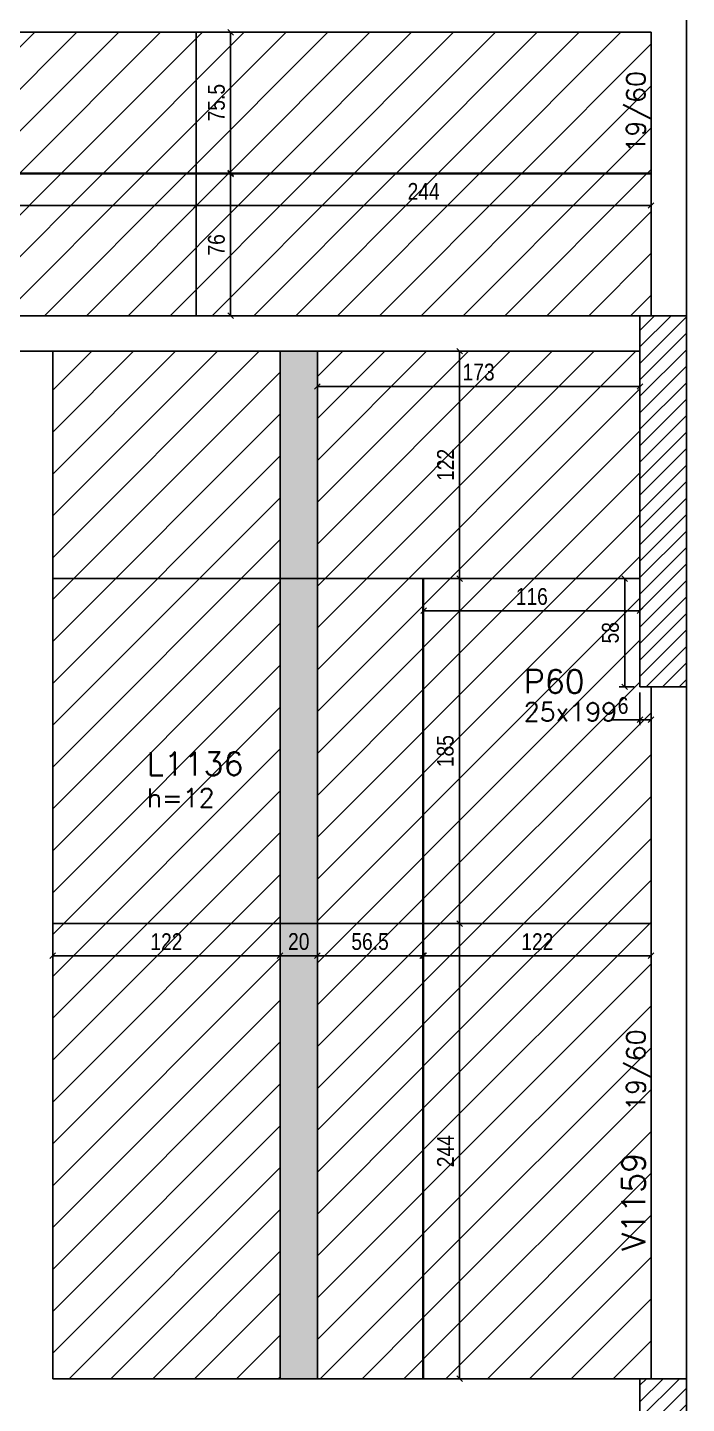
# Model space of a CAD drawing. Extents: x 1860 to 8661, y -614 to 3008.
# Drawn here: x 6853 to 7206, y 547 to 1285 of the extents above; entities that cross this region are included whole.
import ezdxf

# ---------------------------------------------------------------- set-up
doc = ezdxf.new("R2010")
doc.units = 0
for name, color, linetype in [('242', 12, 'Continuous'), ('COTA', 241, 'Continuous'), ('F-LAJES-DIM', 2, 'Continuous'), ('F-LAJES-NOME', 4, 'Continuous'), ('F-PILARES-DIM', 172, 'Continuous'), ('F-PILARES-HACH', 174, 'Continuous'), ('F-PILARES-NOME', 170, 'Continuous'), ('F-PILARES-S', 170, 'Continuous'), ('F-VIGAS', 3, 'Continuous'), ('F-VIGAS-DIM', 2, 'Continuous'), ('F-VIGAS-NOME', 4, 'Continuous'), ('Painéis', 200, 'Continuous')]:
    doc.layers.add(name, color=color, linetype=linetype)
doc.layers.add('Hachura', color=251, linetype='Continuous', lineweight=9)
doc.styles.add('COTA TECNICA-50', font='techl___.ttf', dxfattribs={"height": 9})
doc.styles.add('MCP', font='romans.shx')
doc.dimstyles.new('COTA PAINEL-50', dxfattribs={"dimtxt": 9, "dimasz": 3, "dimexe": 3, "dimexo": 3, "dimgap": 3, "dimtad": 1, "dimdec": 1, "dimzin": 12, "dimdsep": 46, "dimtxsty": 'COTA TECNICA-50', "dimblk1": 'OBLIQUE', "dimblk2": 'OBLIQUE', "dimsah": 1, "dimcen": 0.9, "dimclrd": 4, "dimclre": 4, "dimclrt": 240, "dimadec": 1, "dimazin": 3, "dimtfac": 1, "dimtdec": 1, "dimtmove": 0, "dimatfit": 3, "dimfxl": 1, "dimtolj": 1, "dimtzin": 12, "dimarcsym": 0})
pattern_1 = [(45, (3946.89, 636.7516), (-4.419417, 4.419417), [])]

# ---------------------------------------------------------------- blocks, each defined once
blk = doc.blocks.new('_Oblique')
at = {"color": 0, "linetype": 'ByBlock', "lineweight": -2}
blk.add_line((-0.5, -0.5), (0.5, 0.5), dxfattribs=at)
blk = doc.blocks.new('*D845')
at = {"layer": 'COTA', "color": 4, "lineweight": -2, "transparency": 16777216}
for p, q in [((6699.39, 1203.25), (6699.39, 1186.33)), ((6943.39, 1203.25), (6943.39, 1186.33)), ((6699.39, 1189.33), (6943.39, 1189.33))]:
    blk.add_line(p, q, dxfattribs=at)
at = {"layer": 'Defpoints', "color": 0, "transparency": 16777216}
for p in [(6699.39, 1206.25), (6943.39, 1206.25), (6943.39, 1189.33)]:
    blk.add_point(p, dxfattribs=at)
at = {"layer": 'COTA', "color": 4, "lineweight": -2, "transparency": 16777216, "xscale": 3, "yscale": 3, "zscale": 3, "rotation": 180}
blk.add_blockref('_Oblique', (6699.39, 1189.33), dxfattribs=at)
at = {"layer": 'COTA', "color": 4, "lineweight": -2, "transparency": 16777216, "xscale": 3, "yscale": 3, "zscale": 3}
blk.add_blockref('_Oblique', (6943.39, 1189.33), dxfattribs=at)
at = {"layer": 'COTA', "color": 240, "transparency": 16777216, "insert": (6821.39, 1196.9), "char_height": 9, "attachment_point": 5, "style": 'COTA TECNICA-50'}
blk.add_mtext('\\A1;244', dxfattribs=at)
blk = doc.blocks.new('*D846')
at = {"layer": 'COTA', "color": 4, "lineweight": -2, "transparency": 16777216}
for p, q in [((6943.39, 1203.25), (6943.39, 1186.33)), ((7187.39, 1203.25), (7187.39, 1186.33)), ((6943.39, 1189.33), (7187.39, 1189.33))]:
    blk.add_line(p, q, dxfattribs=at)
at = {"layer": 'Defpoints', "color": 0, "transparency": 16777216}
for p in [(6943.39, 1206.25), (7187.39, 1206.25), (7187.39, 1189.33)]:
    blk.add_point(p, dxfattribs=at)
at = {"layer": 'COTA', "color": 4, "lineweight": -2, "transparency": 16777216, "xscale": 3, "yscale": 3, "zscale": 3, "rotation": 180}
blk.add_blockref('_Oblique', (6943.39, 1189.33), dxfattribs=at)
at = {"layer": 'COTA', "color": 4, "lineweight": -2, "transparency": 16777216, "xscale": 3, "yscale": 3, "zscale": 3}
blk.add_blockref('_Oblique', (7187.39, 1189.33), dxfattribs=at)
at = {"layer": 'COTA', "color": 240, "transparency": 16777216, "insert": (7065.39, 1196.9), "char_height": 9, "attachment_point": 5, "style": 'COTA TECNICA-50'}
blk.add_mtext('\\A1;244', dxfattribs=at)
blk = doc.blocks.new('*D847')
at = {"layer": 'COTA', "color": 4, "lineweight": -2, "transparency": 16777216}
for p, q in [((6946.39, 1206.25), (6964.85, 1206.25)), ((6961.85, 1130.25), (6961.85, 1206.25)), ((6946.39, 1130.25), (6964.85, 1130.25))]:
    blk.add_line(p, q, dxfattribs=at)
at = {"layer": 'Defpoints', "color": 0, "transparency": 16777216}
for p in [(6943.39, 1206.25), (6961.85, 1206.25), (6943.39, 1130.25)]:
    blk.add_point(p, dxfattribs=at)
at = {"layer": 'COTA', "color": 4, "lineweight": -2, "transparency": 16777216, "xscale": 3, "yscale": 3, "zscale": 3}
for p, rotation in [((6961.85, 1206.25), 90), ((6961.85, 1130.25), 270)]:
    blk.add_blockref('_Oblique', p, dxfattribs=dict(at, rotation=rotation))
at = {"layer": 'COTA', "color": 240, "transparency": 16777216, "insert": (6954.25, 1168.25), "char_height": 9, "attachment_point": 5, "rotation": 90, "style": 'COTA TECNICA-50'}
blk.add_mtext('\\A1;76', dxfattribs=at)
blk = doc.blocks.new('*D848')
at = {"layer": 'COTA', "color": 4, "lineweight": -2, "transparency": 16777216}
for p, q in [((6946.39, 1282.25), (6964.85, 1282.25)), ((6961.85, 1206.75), (6961.85, 1282.25)), ((6946.39, 1206.75), (6964.85, 1206.75))]:
    blk.add_line(p, q, dxfattribs=at)
at = {"layer": 'Defpoints', "color": 0, "transparency": 16777216}
for p in [(6943.39, 1282.25), (6961.85, 1282.25), (6943.39, 1206.75)]:
    blk.add_point(p, dxfattribs=at)
at = {"layer": 'COTA', "color": 4, "lineweight": -2, "transparency": 16777216, "xscale": 3, "yscale": 3, "zscale": 3}
for p, rotation in [((6961.85, 1282.25), 90), ((6961.85, 1206.75), 270)]:
    blk.add_blockref('_Oblique', p, dxfattribs=dict(at, rotation=rotation))
at = {"layer": 'COTA', "color": 240, "transparency": 16777216, "insert": (6954.25, 1244.5), "char_height": 9, "attachment_point": 5, "rotation": 90, "style": 'COTA TECNICA-50'}
blk.add_mtext('\\A1;75.5', dxfattribs=at)
blk = doc.blocks.new('*D986')
at = {"layer": 'COTA', "color": 4, "lineweight": -2, "transparency": 16777216}
for p, q in [((6866.39, 801.25), (6866.39, 784.03)), ((6988.39, 801.25), (6988.39, 784.03)), ((6866.39, 787.03), (6988.39, 787.03))]:
    blk.add_line(p, q, dxfattribs=at)
at = {"layer": 'Defpoints', "color": 0, "transparency": 16777216}
for p in [(6866.39, 804.25), (6988.39, 804.25), (6988.39, 787.03)]:
    blk.add_point(p, dxfattribs=at)
at = {"layer": 'COTA', "color": 4, "lineweight": -2, "transparency": 16777216, "xscale": 3, "yscale": 3, "zscale": 3, "rotation": 180}
blk.add_blockref('_Oblique', (6866.39, 787.03), dxfattribs=at)
at = {"layer": 'COTA', "color": 4, "lineweight": -2, "transparency": 16777216, "xscale": 3, "yscale": 3, "zscale": 3}
blk.add_blockref('_Oblique', (6988.39, 787.03), dxfattribs=at)
at = {"layer": 'COTA', "color": 240, "transparency": 16777216, "insert": (6927.39, 794.58), "char_height": 9, "attachment_point": 5, "style": 'COTA TECNICA-50'}
blk.add_mtext('\\A1;122', dxfattribs=at)
blk = doc.blocks.new('*D987')
at = {"layer": 'COTA', "color": 4, "lineweight": -2, "transparency": 16777216}
for p, q in [((7008.39, 801.25), (7008.39, 784.03)), ((7064.89, 801.25), (7064.89, 784.03)), ((7008.39, 787.03), (7064.89, 787.03))]:
    blk.add_line(p, q, dxfattribs=at)
at = {"layer": 'Defpoints', "color": 0, "transparency": 16777216}
for p in [(7008.39, 804.25), (7064.89, 804.25), (7064.89, 787.03)]:
    blk.add_point(p, dxfattribs=at)
at = {"layer": 'COTA', "color": 4, "lineweight": -2, "transparency": 16777216, "xscale": 3, "yscale": 3, "zscale": 3, "rotation": 180}
blk.add_blockref('_Oblique', (7008.39, 787.03), dxfattribs=at)
at = {"layer": 'COTA', "color": 4, "lineweight": -2, "transparency": 16777216, "xscale": 3, "yscale": 3, "zscale": 3}
blk.add_blockref('_Oblique', (7064.89, 787.03), dxfattribs=at)
at = {"layer": 'COTA', "color": 240, "transparency": 16777216, "insert": (7036.64, 794.63), "char_height": 9, "attachment_point": 5, "style": 'COTA TECNICA-50'}
blk.add_mtext('\\A1;56.5', dxfattribs=at)
blk = doc.blocks.new('*D1000')
at = {"layer": 'COTA', "color": 4, "lineweight": -2, "transparency": 16777216}
for p, q in [((7065.39, 986.25), (7065.39, 969.03)), ((7181.39, 986.25), (7181.39, 969.03)), ((7065.39, 972.03), (7181.39, 972.03))]:
    blk.add_line(p, q, dxfattribs=at)
at = {"layer": 'Defpoints', "color": 0, "transparency": 16777216}
for p in [(7065.39, 989.25), (7181.39, 989.25), (7181.39, 972.03)]:
    blk.add_point(p, dxfattribs=at)
at = {"layer": 'COTA', "color": 4, "lineweight": -2, "transparency": 16777216, "xscale": 3, "yscale": 3, "zscale": 3, "rotation": 180}
blk.add_blockref('_Oblique', (7065.39, 972.03), dxfattribs=at)
at = {"layer": 'COTA', "color": 4, "lineweight": -2, "transparency": 16777216, "xscale": 3, "yscale": 3, "zscale": 3}
blk.add_blockref('_Oblique', (7181.39, 972.03), dxfattribs=at)
at = {"layer": 'COTA', "color": 240, "transparency": 16777216, "insert": (7123.39, 979.62), "char_height": 9, "attachment_point": 5, "style": 'COTA TECNICA-50'}
blk.add_mtext('\\A1;116', dxfattribs=at)
blk = doc.blocks.new('*D988')
at = {"layer": 'COTA', "color": 4, "lineweight": -2, "transparency": 16777216}
for p, q in [((6988.39, 801.25), (6988.39, 784.03)), ((7008.39, 801.25), (7008.39, 784.03)), ((6988.39, 787.03), (7008.39, 787.03))]:
    blk.add_line(p, q, dxfattribs=at)
at = {"layer": 'Defpoints', "color": 0, "transparency": 16777216}
for p in [(6988.39, 804.25), (7008.39, 804.25), (7008.39, 787.03)]:
    blk.add_point(p, dxfattribs=at)
at = {"layer": 'COTA', "color": 4, "lineweight": -2, "transparency": 16777216, "xscale": 3, "yscale": 3, "zscale": 3, "rotation": 180}
blk.add_blockref('_Oblique', (6988.39, 787.03), dxfattribs=at)
at = {"layer": 'COTA', "color": 4, "lineweight": -2, "transparency": 16777216, "xscale": 3, "yscale": 3, "zscale": 3}
blk.add_blockref('_Oblique', (7008.39, 787.03), dxfattribs=at)
at = {"layer": 'COTA', "color": 240, "transparency": 16777216, "insert": (6998.39, 794.62), "char_height": 9, "attachment_point": 5, "style": 'COTA TECNICA-50'}
blk.add_mtext('\\A1;20', dxfattribs=at)
blk = doc.blocks.new('*D1001')
at = {"layer": 'COTA', "color": 4, "lineweight": -2, "transparency": 16777216}
for p, q in [((7008.39, 1108.25), (7008.39, 1089.28)), ((7181.39, 1108.25), (7181.39, 1089.28)), ((7008.39, 1092.28), (7181.39, 1092.28))]:
    blk.add_line(p, q, dxfattribs=at)
at = {"layer": 'Defpoints', "color": 0, "transparency": 16777216}
for p in [(7008.39, 1111.25), (7181.39, 1111.25), (7181.39, 1092.28)]:
    blk.add_point(p, dxfattribs=at)
at = {"layer": 'COTA', "color": 4, "lineweight": -2, "transparency": 16777216, "xscale": 3, "yscale": 3, "zscale": 3, "rotation": 180}
blk.add_blockref('_Oblique', (7008.39, 1092.28), dxfattribs=at)
at = {"layer": 'COTA', "color": 4, "lineweight": -2, "transparency": 16777216, "xscale": 3, "yscale": 3, "zscale": 3}
blk.add_blockref('_Oblique', (7181.39, 1092.28), dxfattribs=at)
at = {"layer": 'COTA', "color": 240, "transparency": 16777216, "insert": (7094.89, 1099.98), "char_height": 9, "attachment_point": 5, "style": 'COTA TECNICA-50'}
blk.add_mtext('\\A1;173', dxfattribs=at)
blk = doc.blocks.new('*D989')
at = {"layer": 'COTA', "color": 4, "lineweight": -2, "transparency": 16777216}
for p, q in [((7068.89, 804.25), (7087.65, 804.25)), ((7084.65, 560.25), (7084.65, 804.25)), ((7068.89, 560.25), (7087.65, 560.25))]:
    blk.add_line(p, q, dxfattribs=at)
at = {"layer": 'Defpoints', "color": 0, "transparency": 16777216}
for p in [(7065.89, 804.25), (7084.65, 804.25), (7065.89, 560.25)]:
    blk.add_point(p, dxfattribs=at)
at = {"layer": 'COTA', "color": 4, "lineweight": -2, "transparency": 16777216, "xscale": 3, "yscale": 3, "zscale": 3}
for p, rotation in [((7084.65, 804.25), 90), ((7084.65, 560.25), 270)]:
    blk.add_blockref('_Oblique', p, dxfattribs=dict(at, rotation=rotation))
at = {"layer": 'COTA', "color": 240, "transparency": 16777216, "insert": (7077.09, 682.25), "char_height": 9, "attachment_point": 5, "rotation": 90, "style": 'COTA TECNICA-50'}
blk.add_mtext('\\A1;244', dxfattribs=at)
blk = doc.blocks.new('*D990')
at = {"layer": 'COTA', "color": 4, "lineweight": -2, "transparency": 16777216}
for p, q in [((7084.65, 804.25), (7084.65, 989.25)), ((7086.21, 989.25), (7087.65, 989.25)), ((7068.89, 804.25), (7087.65, 804.25))]:
    blk.add_line(p, q, dxfattribs=at)
at = {"layer": 'Defpoints', "color": 0, "transparency": 16777216}
for p in [(7083.21, 989.25), (7084.65, 989.25), (7065.89, 804.25)]:
    blk.add_point(p, dxfattribs=at)
at = {"layer": 'COTA', "color": 4, "lineweight": -2, "transparency": 16777216, "xscale": 3, "yscale": 3, "zscale": 3}
for p, rotation in [((7084.65, 989.25), 90), ((7084.65, 804.25), 270)]:
    blk.add_blockref('_Oblique', p, dxfattribs=dict(at, rotation=rotation))
at = {"layer": 'COTA', "color": 240, "transparency": 16777216, "insert": (7077.03, 896.75), "char_height": 9, "attachment_point": 5, "rotation": 90, "style": 'COTA TECNICA-50'}
blk.add_mtext('\\A1;185', dxfattribs=at)
blk = doc.blocks.new('*D991')
at = {"layer": 'COTA', "color": 4, "lineweight": -2, "transparency": 16777216}
for p, q in [((7084.65, 989.25), (7084.65, 1111.25)), ((7086.21, 1111.25), (7087.65, 1111.25)), ((7086.21, 989.25), (7087.65, 989.25))]:
    blk.add_line(p, q, dxfattribs=at)
at = {"layer": 'Defpoints', "color": 0, "transparency": 16777216}
for p in [(7083.21, 1111.25), (7084.65, 1111.25), (7083.21, 989.25)]:
    blk.add_point(p, dxfattribs=at)
at = {"layer": 'COTA', "color": 4, "lineweight": -2, "transparency": 16777216, "xscale": 3, "yscale": 3, "zscale": 3}
for p, rotation in [((7084.65, 1111.25), 90), ((7084.65, 989.25), 270)]:
    blk.add_blockref('_Oblique', p, dxfattribs=dict(at, rotation=rotation))
at = {"layer": 'COTA', "color": 240, "transparency": 16777216, "insert": (7077.1, 1050.25), "char_height": 9, "attachment_point": 5, "rotation": 90, "style": 'COTA TECNICA-50'}
blk.add_mtext('\\A1;122', dxfattribs=at)
blk = doc.blocks.new('*D1002')
at = {"layer": 'COTA', "color": 4, "lineweight": -2, "transparency": 16777216}
for p, q in [((7178.39, 989.25), (7170.23, 989.25)), ((7173.23, 989.25), (7173.23, 931.25)), ((7178.39, 931.25), (7170.23, 931.25))]:
    blk.add_line(p, q, dxfattribs=at)
at = {"layer": 'Defpoints', "color": 0, "transparency": 16777216}
for p in [(7181.39, 989.25), (7173.23, 931.25), (7181.39, 931.25)]:
    blk.add_point(p, dxfattribs=at)
at = {"layer": 'COTA', "color": 4, "lineweight": -2, "transparency": 16777216, "xscale": 3, "yscale": 3, "zscale": 3}
for p, rotation in [((7173.23, 989.25), 90), ((7173.23, 931.25), 270)]:
    blk.add_blockref('_Oblique', p, dxfattribs=dict(at, rotation=rotation))
at = {"layer": 'COTA', "color": 240, "transparency": 16777216, "insert": (7165.61, 960.25), "char_height": 9, "attachment_point": 5, "rotation": 90, "style": 'COTA TECNICA-50'}
blk.add_mtext('\\A1;58', dxfattribs=at)
blk = doc.blocks.new('*D992')
at = {"layer": 'COTA', "color": 4, "lineweight": -2, "transparency": 16777216}
for p, q in [((7181.39, 928.25), (7181.39, 910.6)), ((7187.39, 928.25), (7187.39, 910.6)), ((7181.39, 913.6), (7166.39, 913.6)), ((7187.39, 913.6), (7181.39, 913.6))]:
    blk.add_line(p, q, dxfattribs=at)
at = {"layer": 'Defpoints', "color": 0, "transparency": 16777216}
for p in [(7181.39, 931.25), (7187.39, 931.25), (7181.39, 913.6)]:
    blk.add_point(p, dxfattribs=at)
at = {"layer": 'COTA', "color": 4, "lineweight": -2, "transparency": 16777216, "xscale": 3, "yscale": 3, "zscale": 3, "rotation": 180}
blk.add_blockref('_Oblique', (7181.39, 913.6), dxfattribs=at)
at = {"layer": 'COTA', "color": 4, "lineweight": -2, "transparency": 16777216, "xscale": 3, "yscale": 3, "zscale": 3}
blk.add_blockref('_Oblique', (7187.39, 913.6), dxfattribs=at)
at = {"layer": 'COTA', "color": 240, "transparency": 16777216, "insert": (7172.39, 921.19), "char_height": 9, "attachment_point": 5, "style": 'COTA TECNICA-50'}
blk.add_mtext('\\A1;6', dxfattribs=at)
blk = doc.blocks.new('*D1003')
at = {"layer": 'COTA', "color": 4, "lineweight": -2, "transparency": 16777216}
for p, q in [((7065.39, 801.25), (7065.39, 784.03)), ((7187.39, 801.25), (7187.39, 784.03)), ((7065.39, 787.03), (7187.39, 787.03))]:
    blk.add_line(p, q, dxfattribs=at)
at = {"layer": 'Defpoints', "color": 0, "transparency": 16777216}
for p in [(7065.39, 804.25), (7187.39, 804.25), (7187.39, 787.03)]:
    blk.add_point(p, dxfattribs=at)
at = {"layer": 'COTA', "color": 4, "lineweight": -2, "transparency": 16777216, "xscale": 3, "yscale": 3, "zscale": 3, "rotation": 180}
blk.add_blockref('_Oblique', (7065.39, 787.03), dxfattribs=at)
at = {"layer": 'COTA', "color": 4, "lineweight": -2, "transparency": 16777216, "xscale": 3, "yscale": 3, "zscale": 3}
blk.add_blockref('_Oblique', (7187.39, 787.03), dxfattribs=at)
at = {"layer": 'COTA', "color": 240, "transparency": 16777216, "insert": (7126.39, 794.58), "char_height": 9, "attachment_point": 5, "style": 'COTA TECNICA-50'}
blk.add_mtext('\\A1;122', dxfattribs=at)

msp = doc.modelspace()

# ---------------------------------------------------------------- hatches: boundary and pattern name
at = {"layer": 'F-PILARES-HACH', "linetype": 'Continuous'}
h = msp.add_hatch(dxfattribs=at)
h.set_pattern_fill('ANSI31', color=256, scale=50, style=0)
h.set_pattern_definition(pattern_1)
h.paths.add_polyline_path([(7181.39, 931.25), (7206.39, 931.25), (7206.39, 1130.25), (7181.39, 1130.25)], flags=16)
h = msp.add_hatch(dxfattribs=at)
h.set_pattern_fill('ANSI31', color=256, scale=50, style=0)
h.set_pattern_definition(pattern_1)
h.paths.add_polyline_path([(7181.39, 361.25), (7206.39, 361.25), (7206.39, 560.25), (7181.39, 560.25)], flags=16)
at = {"layer": 'Hachura', "linetype": 'ByBlock'}
h = msp.add_hatch(dxfattribs=at)
h.set_pattern_fill('ANSI31', color=256, scale=5)
h.set_pattern_definition([(45, (0, 127.807), (-11.22532, 11.22532), [])])
h.paths.add_polyline_path([(5241.89, 1282.25), (5241.89, 1206.75), (5406.39, 1206.75), (5406.39, 1282.25)])
h.paths.add_polyline_path([(5241.89, 1206.25), (5241.89, 1130.25), (5406.39, 1130.25), (5406.39, 1206.25)])
h.paths.add_polyline_path([(5406.39, 1206.25), (5406.39, 1130.25), (5441.89, 1130.25), (5460.89, 1130.25), (5553.39, 1130.25), (5553.39, 1206.25)])
h.paths.add_polyline_path([(5406.39, 1282.25), (5406.39, 1206.75), (5553.39, 1206.75), (5553.39, 1282.25)])
h.paths.add_polyline_path([(5553.39, 1282.25), (5553.39, 1206.75), (5797.39, 1206.75), (5797.39, 1282.25), (5778.89, 1282.25)])
h.paths.add_polyline_path([(5553.39, 1206.25), (5553.39, 1130.25), (5670.39, 1130.25), (5797.39, 1130.25), (5797.39, 1206.25)])
h.paths.add_polyline_path([(5797.39, 1206.25), (5797.39, 1130.25), (5879.89, 1130.25), (5898.89, 1130.25), (6041.39, 1130.25), (6041.39, 1206.25)])
h.paths.add_polyline_path([(6041.39, 1206.75), (6041.39, 1282.25), (6016.89, 1282.25), (5797.39, 1282.25), (5797.39, 1206.75)])
h.paths.add_polyline_path([(6041.39, 1282.25), (6041.39, 1206.75), (6285.39, 1206.75), (6285.39, 1282.25)])
h.paths.add_polyline_path([(6285.39, 1130.25), (6285.39, 1206.25), (6041.39, 1206.25), (6041.39, 1130.25), (6161.39, 1130.25), (6186.39, 1130.25)])
h.paths.add_polyline_path([(6285.39, 1206.25), (6285.39, 1130.25), (6516.89, 1130.25), (6529.39, 1130.25), (6529.39, 1206.25)])
h.paths.add_polyline_path([(6529.39, 1206.75), (6529.39, 1282.25), (6504.39, 1282.25), (6285.39, 1282.25), (6285.39, 1206.75)])
h.paths.add_polyline_path([(6529.39, 1282.25), (6529.39, 1206.75), (6699.39, 1206.75), (6699.39, 1282.25)])
h.paths.add_polyline_path([(6699.39, 1130.25), (6699.39, 1206.25), (6529.39, 1206.25), (6529.39, 1130.25)])
h.paths.add_polyline_path([(6699.39, 1206.25), (6699.39, 1130.25), (6856.89, 1130.25), (6943.39, 1130.25), (6943.39, 1206.25)])
h.paths.add_polyline_path([(6943.39, 1206.75), (6943.39, 1282.25), (6699.39, 1282.25), (6699.39, 1206.75)])
h.paths.add_polyline_path([(7187.39, 1206.75), (7187.39, 1282.25), (6943.39, 1282.25), (6943.39, 1206.75)])
h.paths.add_polyline_path([(6943.39, 1206.25), (6943.39, 1130.25), (7181.39, 1130.25), (7187.39, 1130.25), (7187.39, 1206.25)])
h = msp.add_hatch(dxfattribs=at)
h.set_pattern_fill('ANSI31', color=256, scale=5)
h.set_pattern_definition([(45, (-204.658, 80.894), (-11.22532, 11.22532), [])])
h.paths.add_polyline_path([(6308.39, 989.25), (6308.39, 1111.25), (6186.39, 1111.25), (6186.39, 989.25)])
h.paths.add_polyline_path([(6331.39, 989.25), (6507.39, 989.25), (6507.39, 1111.25), (6331.39, 1111.25)])
h.paths.add_polyline_path([(6385.39, 804.25), (6507.39, 804.25), (6507.39, 989.25), (6385.39, 989.25)])
h.paths.add_polyline_path([(6384.89, 989.25), (6331.39, 989.25), (6331.39, 804.25), (6384.89, 804.25)])
h.paths.add_polyline_path([(6308.39, 989.25), (6186.39, 989.25), (6186.39, 931.25), (6186.39, 901.75), (6186.39, 804.25), (6308.39, 804.25)])
h.paths.add_polyline_path([(6308.39, 804.25), (6186.39, 804.25), (6186.39, 771.75), (6186.39, 612.75), (6186.39, 560.25), (6308.39, 560.25)])
h.paths.add_polyline_path([(6384.89, 804.25), (6331.39, 804.25), (6331.39, 560.25), (6384.89, 560.25)])
h.paths.add_polyline_path([(6385.39, 560.25), (6507.39, 560.25), (6507.39, 804.25), (6385.39, 804.25)])
h.paths.add_polyline_path([(6648.39, 804.25), (6526.39, 804.25), (6526.39, 560.25), (6648.39, 560.25)])
h.paths.add_polyline_path([(6648.39, 989.25), (6526.39, 989.25), (6526.39, 804.25), (6648.39, 804.25)])
h.paths.add_polyline_path([(6648.39, 989.25), (6648.39, 1111.25), (6526.39, 1111.25), (6526.39, 989.25)])
h.paths.add_polyline_path([(6671.39, 989.25), (6847.39, 989.25), (6847.39, 1111.25), (6671.39, 1111.25)])
h.paths.add_polyline_path([(6847.39, 989.25), (6725.39, 989.25), (6725.39, 804.25), (6847.39, 804.25)])
h.paths.add_polyline_path([(6724.89, 989.25), (6671.39, 989.25), (6671.39, 804.25), (6724.89, 804.25)])
h.paths.add_polyline_path([(6724.89, 804.25), (6671.39, 804.25), (6671.39, 560.25), (6724.89, 560.25)])
h.paths.add_polyline_path([(6847.39, 804.25), (6725.39, 804.25), (6725.39, 560.25), (6847.39, 560.25)])
h.paths.add_polyline_path([(6866.39, 560.25), (6988.39, 560.25), (6988.39, 804.25), (6866.39, 804.25)])
h.paths.add_polyline_path([(6988.39, 989.25), (6866.39, 989.25), (6866.39, 804.25), (6988.39, 804.25)])
h.paths.add_polyline_path([(6988.39, 989.25), (6988.39, 1111.25), (6866.39, 1111.25), (6866.39, 989.25)])
h.paths.add_polyline_path([(7008.39, 989.25), (7181.39, 989.25), (7181.39, 1111.25), (7008.39, 1111.25)])
h.paths.add_polyline_path([(7008.39, 804.25), (7064.89, 804.25), (7064.89, 989.25), (7008.39, 989.25)])
h.paths.add_polyline_path([(7065.39, 804.25), (7187.39, 804.25), (7187.39, 931.25), (7181.39, 931.25), (7181.39, 989.25), (7065.39, 989.25)])
h.paths.add_polyline_path([(7187.39, 804.25), (7065.39, 804.25), (7065.39, 560.25), (7181.39, 560.25), (7187.39, 560.25)])
h.paths.add_polyline_path([(7064.89, 804.25), (7008.39, 804.25), (7008.39, 560.25), (7064.89, 560.25)])
at = {"layer": 'Hachura'}
h = msp.add_hatch(color=256, dxfattribs=at)
h.dxf.hatch_style = 1
h.paths.add_polyline_path([(7008.39, 1111.25), (6988.39, 1111.25), (6988.39, 989.25), (7008.39, 989.25)])
h.paths.add_polyline_path([(7008.39, 989.25), (6988.39, 989.25), (6988.39, 804.25), (7008.39, 804.25)])
h.paths.add_polyline_path([(7008.39, 804.25), (6988.39, 804.25), (6988.39, 560.25), (7008.39, 560.25)])

# ---------------------------------------------------------------- linework, layer by layer
at = {"layer": '242', "linetype": 'Continuous'}
msp.add_line((7193.89, 1030.75), (7193.89, 1030.75), dxfattribs=at)
at = {"layer": 'F-PILARES-S', "linetype": 'Continuous'}
for points in [[(7181.39, 931.25), (7206.39, 931.25), (7206.39, 1130.25), (7181.39, 1130.25), (7181.39, 931.25)], [(7181.39, 361.25), (7206.39, 361.25), (7206.39, 560.25), (7181.39, 560.25), (7181.39, 361.25)]]:
    msp.add_lwpolyline(points, dxfattribs=at)
at = {"layer": 'F-VIGAS'}
for points in [[(7206.39, 1130.25), (7206.39, 1291.75)], [(6529.39, 1282.25), (7187.39, 1282.25)], [(7187.39, 1282.25), (7187.39, 1130.25)], [(6856.89, 1130.25), (6516.89, 1130.25)], [(7181.39, 1130.25), (6856.89, 1130.25)], [(6866.39, 1111.25), (6847.39, 1111.25)], [(6866.39, 560.25), (6866.39, 1111.25)], [(6866.39, 1111.25), (7181.39, 1111.25)], [(7187.39, 931.25), (7187.39, 560.25)], [(7206.39, 560.25), (7206.39, 931.25)], [(7181.39, 560.25), (6866.39, 560.25)]]:
    msp.add_lwpolyline(points, dxfattribs=at)
at = {"layer": 'Painéis'}
for points in [[(6943.39, 1282.25), (6943.39, 1130.25)], [(7187.39, 1206.75), (5241.89, 1206.75)], [(7187.39, 1206.25), (5241.89, 1206.25)], [(6988.39, 560.25), (6988.39, 1111.25)], [(7008.39, 560.25), (7008.39, 1111.25)], [(6866.39, 989.25), (7181.39, 989.25)], [(7064.89, 989.25), (7064.89, 560.25)], [(7065.39, 989.25), (7065.39, 560.25)], [(6866.39, 804.25), (7187.39, 804.25)]]:
    msp.add_lwpolyline(points, dxfattribs=at)

# ---------------------------------------------------------------- texts
at = {"layer": 'F-LAJES-DIM', "linetype": 'Continuous', "style": 'MCP'}
msp.add_text('h=12', height=10, dxfattribs=at).set_placement((6916.85, 866.73))
at = {"layer": 'F-LAJES-NOME', "linetype": 'Continuous', "style": 'MCP'}
msp.add_text('L1136', height=12.5, dxfattribs=at).set_placement((6916.85, 883.73))
at = {"layer": 'F-PILARES-DIM', "linetype": 'Continuous', "style": 'MCP'}
msp.add_text('25x199', height=10, dxfattribs=at).set_placement((7119.08, 912.86))
at = {"layer": 'F-PILARES-NOME', "linetype": 'Continuous', "style": 'MCP'}
msp.add_text('P60', height=12.5, dxfattribs=at).set_placement((7119.08, 927.86))
at = {"layer": 'F-VIGAS-DIM', "linetype": 'Continuous', "style": 'MCP'}
for p in [(7184.27, 1217.75), (7184.27, 703.86)]:
    msp.add_text('19/60', height=10, rotation=90, dxfattribs=at).set_placement(p)
at = {"layer": 'F-VIGAS-NOME', "linetype": 'Continuous', "style": 'MCP'}
msp.add_text('V1159', height=12.5, rotation=90, dxfattribs=at).set_placement((7184.27, 628.86))

# ---------------------------------------------------------------- dimensions: what is measured, and where the dimension line sits
at = {"layer": 'COTA'}
for base, p1, p2, picture, middle in [((6961.85, 1282.25), (6943.39, 1206.75), (6943.39, 1282.25), '*D848', (6954.25, 1244.5)), ((7084.65, 1111.25), (7083.21, 989.25), (7083.21, 1111.25), '*D991', (7077.1, 1050.25)), ((7084.65, 989.25), (7065.89, 804.25), (7083.21, 989.25), '*D990', (7077.03, 896.75))]:
    dim = msp.add_linear_dim(base=base, p1=p1, p2=p2, angle=90, dimstyle='COTA PAINEL-50', override={"dimtmove": 1}, dxfattribs=at)
    dim.commit()
    dim.dimension.update_dxf_attribs({"geometry": picture, "text_midpoint": middle})
for base, p1, p2, picture, middle in [((6943.39, 1189.33), (6699.39, 1206.25), (6943.39, 1206.25), '*D845', (6821.39, 1196.9)), ((7187.39, 1189.33), (6943.39, 1206.25), (7187.39, 1206.25), '*D846', (7065.39, 1196.9)), ((7064.89, 787.03), (7008.39, 804.25), (7064.89, 804.25), '*D987', (7036.64, 794.63))]:
    dim = msp.add_linear_dim(base=base, p1=p1, p2=p2, dimstyle='COTA PAINEL-50', override={"dimtmove": 1}, dxfattribs=at)
    dim.commit()
    dim.dimension.update_dxf_attribs({"geometry": picture, "text_midpoint": middle})
for base, p1, p2, picture, middle in [((6961.85, 1206.25), (6943.39, 1130.25), (6943.39, 1206.25), '*D847', (6954.25, 1168.25)), ((7173.23, 931.25), (7181.39, 989.25), (7181.39, 931.25), '*D1002', (7165.61, 960.25)), ((7084.65, 804.25), (7065.89, 560.25), (7065.89, 804.25), '*D989', (7077.09, 682.25))]:
    dim = msp.add_linear_dim(base=base, p1=p1, p2=p2, angle=90, dimstyle='COTA PAINEL-50', dxfattribs=at)
    dim.commit()
    dim.dimension.update_dxf_attribs({"geometry": picture, "text_midpoint": middle})
for base, p1, p2, picture, middle in [((7181.39, 1092.28), (7008.39, 1111.25), (7181.39, 1111.25), '*D1001', (7094.89, 1099.98)), ((7181.39, 972.03), (7065.39, 989.25), (7181.39, 989.25), '*D1000', (7123.39, 979.62)), ((7181.39, 913.6), (7187.39, 931.25), (7181.39, 931.25), '*D992', (7172.39, 921.19)), ((6988.39, 787.03), (6866.39, 804.25), (6988.39, 804.25), '*D986', (6927.39, 794.58)), ((7008.39, 787.03), (6988.39, 804.25), (7008.39, 804.25), '*D988', (6998.39, 794.62)), ((7187.39, 787.03), (7065.39, 804.25), (7187.39, 804.25), '*D1003', (7126.39, 794.58))]:
    dim = msp.add_linear_dim(base=base, p1=p1, p2=p2, dimstyle='COTA PAINEL-50', dxfattribs=at)
    dim.commit()
    dim.dimension.update_dxf_attribs({"geometry": picture, "text_midpoint": middle})

doc.saveas('drawing.dxf')
